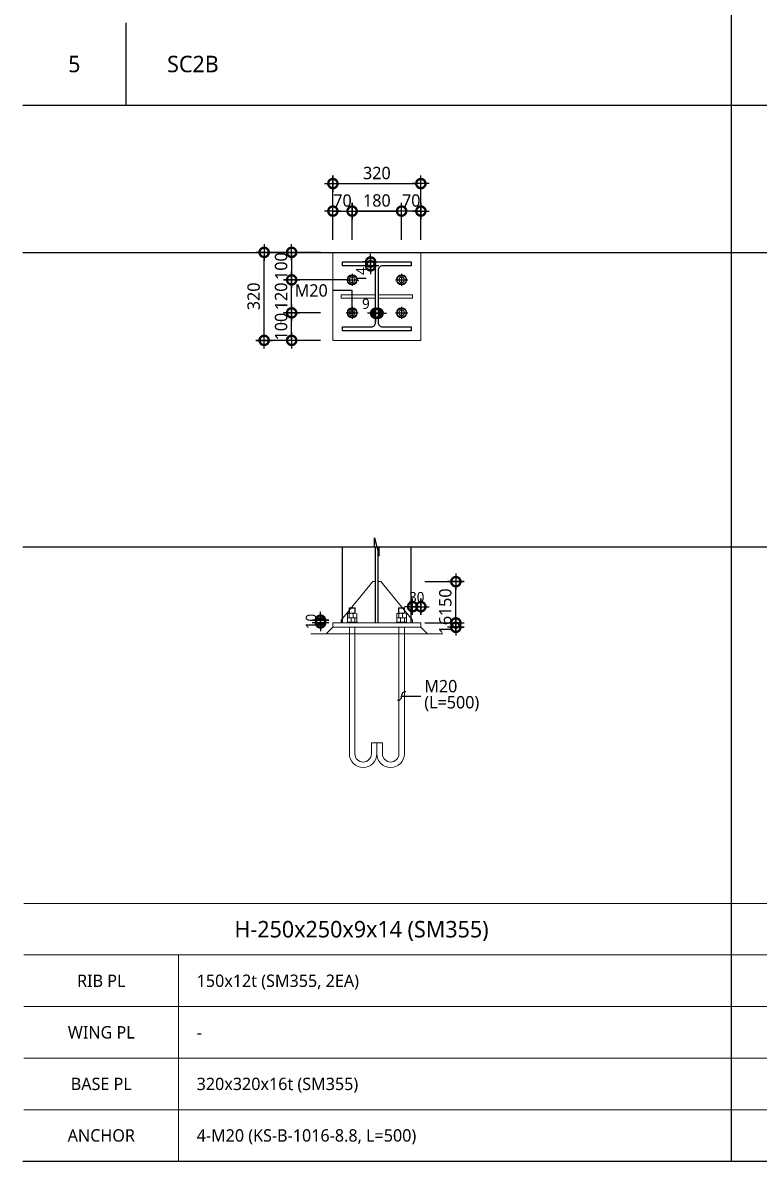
# Model space of a CAD drawing. Extents: x 697 to 24790, y 315 to 8595.
# Drawn here: x 697 to 3376, y 315 to 4455 of the extents above; entities that cross this region are included whole.
import ezdxf
from ezdxf.enums import TextEntityAlignment as Align
from ezdxf.lldxf.tags import DXFTag

# ---------------------------------------------------------------- set-up
doc = ezdxf.new("R2010")
doc.units = 0
doc.header["$LTSCALE"] = 30
doc.layers.get('DEFPOINTS').update_dxf_attribs({"color": 137})
for name, color, linetype, lineweight in [('Anchor Bolt', 4, 'Continuous', 0), ('Anchor Bolt(Hidden)', 8, 'DASHED0', 0), ('BasePlate', 2, 'Continuous', 0), ('Concrete', 8, 'Continuous', 0), ('Pedestal', 7, 'Continuous', 0), ('Plate', 3, 'Continuous', 0), ('Table(Etc)', 8, 'Continuous', 0), ('Table(Sub)', 7, 'Continuous', 0)]:
    doc.layers.add(name, color=color, linetype=linetype, lineweight=lineweight)
for name, color, linetype in [('Anchor Bolt-Center', 16, 'DASHDOTDOT0'), ('DIM', 7, 'Continuous'), ('DIM-INT', 7, 'Continuous'), ('STEEL', 4, 'Continuous'), ('SYM', 6, 'Continuous'), ('SYM-LEAD', 6, 'Continuous'), ('TABLE', 7, 'Continuous'), ('TEXT', 3, 'Continuous')]:
    doc.layers.add(name, color=color, linetype=linetype)
doc.styles.add('S1', font='malgun.ttf')
doc.styles.add('스타일1', font='malgun.ttf')
tags = doc.linetypes.add('DASHDOTDOT0', pattern=[1, 0.3, -0.23, 0, -0.24, 0, -0.23]).pattern_tags.tags
tags[14:15] = [DXFTag(74, 4), DXFTag(75, 0), DXFTag(340, '0'), DXFTag(46, 0.0), DXFTag(50, 0.0), DXFTag(44, 0.0), DXFTag(45, 0.0)]
tags[12:13] = [DXFTag(74, 4), DXFTag(75, 0), DXFTag(340, '0'), DXFTag(46, 0.0), DXFTag(50, 0.0), DXFTag(44, 0.0), DXFTag(45, 0.0)]
tags[10:11] = [DXFTag(74, 4), DXFTag(75, 0), DXFTag(340, '0'), DXFTag(46, 0.0), DXFTag(50, 0.0), DXFTag(44, 0.0), DXFTag(45, 0.0)]
tags[8:9] = [DXFTag(74, 4), DXFTag(75, 0), DXFTag(340, '0'), DXFTag(46, 0.0), DXFTag(50, 0.0), DXFTag(44, 0.0), DXFTag(45, 0.0)]
tags[6:7] = [DXFTag(74, 4), DXFTag(75, 0), DXFTag(340, '0'), DXFTag(46, 0.0), DXFTag(50, 0.0), DXFTag(44, 0.0), DXFTag(45, 0.0)]
tags[4:5] = [DXFTag(74, 4), DXFTag(75, 0), DXFTag(340, '0'), DXFTag(46, 0.0), DXFTag(50, 0.0), DXFTag(44, 0.0), DXFTag(45, 0.0)]
tags = doc.linetypes.add('DASHED0', pattern=[1, 0.5, -0.5]).pattern_tags.tags
tags[6:7] = [DXFTag(74, 4), DXFTag(75, 0), DXFTag(340, '0'), DXFTag(46, 0.0), DXFTag(50, 0.0), DXFTag(44, 0.0), DXFTag(45, 0.0)]
tags[4:5] = [DXFTag(74, 4), DXFTag(75, 0), DXFTag(340, '0'), DXFTag(46, 0.0), DXFTag(50, 0.0), DXFTag(44, 0.0), DXFTag(45, 0.0)]
doc.dimstyles.new('CJA', dxfattribs={"dimscale": 200, "dimtxt": 3, "dimasz": 1, "dimexe": 2, "dimexo": 3, "dimgap": 1, "dimtad": 1, "dimdec": 0, "dimzin": 1, "dimdsep": 46, "dimlunit": 6, "dimtxsty": '스타일1', "dimblk": 'GAUN-DOT', "dimcen": -2, "dimdle": 2, "dimclrd": 256, "dimclre": 256, "dimclrt": 3, "dimadec": 0, "dimazin": 0, "dimtfac": 1, "dimtdec": 0, "dimtix": 1, "dimtmove": 2, "dimatfit": 3, "dimldrblk": 'DOTSMALL', "dimfxl": 1, "dimtolj": 1, "dimtzin": 1, "dimarcsym": 0})

# ---------------------------------------------------------------- blocks, each defined once
blk = doc.blocks.new('ANCHOR_BOLT-PLAN-M20')
at = {"color": 7, "true_color": 0xffffff}
for p, q in [((-17, -3), (-15, 2.6)), ((-11.1, 13.3), (-12.2, 10.2)), ((-11.1, 13.3), (-5.2, 14.3)), ((5.9, 16.3), (2.8, 15.7)), ((5.9, 16.3), (9.8, 11.7)), ((17, 3), (15, 5.5)), ((17, 3), (15, -2.6)), ((-17, -3), (-15, -5.5)), ((-5.9, -16.3), (-9.8, -11.7)), ((-5.9, -16.3), (-2.8, -15.7)), ((11.1, -13.3), (5.2, -14.3)), ((11.1, -13.3), (12.2, -10.2))]:
    blk.add_line(p, q, dxfattribs=at)
blk.add_lwpolyline([(0, 17.3), (-15, 8.6), (-15, -8.7), (0, -17.3), (15, -8.7), (15, 8.6), (0, 17.3)])
at = {"color": 8, "true_color": 0x808080}
blk.add_circle((0, 0), 18.5, dxfattribs=at)
blk.add_circle((0, 0), 10)
at = {"layer": 'Anchor Bolt-Center'}
for p, q in [((-22.2, 0), (22.2, 0)), ((0, 22.2), (0, -22.2))]:
    blk.add_line(p, q, dxfattribs=at)
blk = doc.blocks.new('Arrow_Circle')
blk.add_circle((0, 0), 1)
blk = doc.blocks.new('ANCHOR_BOLT-SECT-M20')
for p, q in [((-11, 54), (-10, 55)), ((-11, 35), (-11, 54)), ((-11, 54), (11, 54)), ((-10, 55), (10, 55)), ((-10, 35), (-10, 55)), ((10, 55), (11, 54)), ((10, 35), (10, 55)), ((11, 54), (11, 35)), ((-18.5, 0), (-18.5, 3)), ((-18.5, 3), (18.5, 3)), ((18.5, 0), (-18.5, 0)), ((-17.3, 19), (-17.3, 33.4)), ((-17.3, 19), (17.3, 19)), ((-17.3, 3), (-17.3, 17.4)), ((-17.3, 3), (17.3, 3)), ((-13.84, 35), (10.38, 35)), ((-10.38, 19), (-10.38, 33.4)), ((-10.38, 19), (13.84, 19)), ((-3.46, 3), (-3.46, 17.4)), ((3.46, 19), (3.46, 33.4)), ((10.38, 3), (10.38, 17.4)), ((17.3, 19), (17.3, 33.4)), ((17.3, 3), (17.3, 17.4)), ((18.5, 3), (18.5, 0))]:
    blk.add_line(p, q)
for centre, radius, start, end in [((-13.84, 30.4589), 4.5411, 40.3657383, 139.6342617), ((-10.38, 3.2355), 15.7645, 63.9623951, 116.0376049), ((-3.46, 19.2355), 15.7645, 63.9623951, 116.0376049), ((3.46, 3.2355), 15.7645, 63.9623951, 116.0376049), ((10.38, 19.2355), 15.7645, 63.9623951, 116.0376049), ((13.84, 14.4589), 4.5411, 40.3657383, 139.6342617)]:
    blk.add_arc(centre, radius, start, end)
blk = doc.blocks.new('ANCHOR_BOLT-HOOK-M20')
for p, q in [((70, 0), (70, 40)), ((70, 40), (90, 40)), ((90, 40), (90, 0))]:
    blk.add_line(p, q)
for radius in [50, 30]:
    blk.add_arc((40, 0), radius, 180, 0)
blk = doc.blocks.new('Arrow_Tilde')
for centre, start, end in [((-0.25, 0.1875), 216.869898, 323.130102), ((0.25, -0.1875), 36.869898, 143.130102)]:
    blk.add_arc(centre, 0.3125, start, end)
blk = doc.blocks.new('GAUN-DOT')
at = {"linetype": 'ByBlock'}
for p, q in [((2, 0), (-2, 0)), ((0, -2), (0, 2))]:
    blk.add_line(p, q, dxfattribs=at)
at = {"const_width": 2.25}
blk.add_lwpolyline([(0, 0.28125, 1), (0, -0.28125, 1)], format="xyb", close=True, dxfattribs=at)
blk = doc.blocks.new('*D60')
at = {"layer": 'DEFPOINTS', "color": 0, "transparency": 16777216}
for p in [(2075.6, 3770.1), (1895.6, 3620.1), (2075.6, 3620.1)]:
    blk.add_point(p, dxfattribs=at)
at = {"layer": 'DIM', "lineweight": -2, "transparency": 16777216}
for p, q in [((1895.6, 3665.1), (1895.6, 3800.1)), ((1910.6, 3770.1), (2060.6, 3770.1)), ((2075.6, 3665.1), (2075.6, 3800.1))]:
    blk.add_line(p, q, dxfattribs=at)
at = {"layer": 'DIM', "lineweight": -2, "transparency": 16777216, "xscale": 15, "yscale": 15, "zscale": 15, "rotation": 180}
blk.add_blockref('GAUN-DOT', (1895.6, 3770.1), dxfattribs=at)
at = {"layer": 'DIM', "lineweight": -2, "transparency": 16777216, "xscale": 15, "yscale": 15, "zscale": 15}
blk.add_blockref('GAUN-DOT', (2075.6, 3770.1), dxfattribs=at)
at = {"layer": 'DIM', "color": 3, "transparency": 16777216, "insert": (1985.6, 3808.5), "char_height": 45, "attachment_point": 5, "style": '스타일1'}
blk.add_mtext('\\A1;180', dxfattribs=at)
blk = doc.blocks.new('_DotSmall')
at = {"color": 0, "linetype": 'ByBlock', "const_width": 0.5}
blk.add_lwpolyline([(-0.0625, 0, 1), (0.0625, 0, 1)], format="xyb", close=True, dxfattribs=at)
blk = doc.blocks.new('*D61')
at = {"layer": 'DEFPOINTS', "color": 0, "transparency": 16777216}
for p in [(2145.6, 3870.1), (1825.6, 3620.1), (2145.6, 3620.1)]:
    blk.add_point(p, dxfattribs=at)
at = {"layer": 'DIM', "lineweight": -2, "transparency": 16777216}
for p, q in [((1825.6, 3665.1), (1825.6, 3900.1)), ((2145.6, 3665.1), (2145.6, 3900.1)), ((1840.6, 3870.1), (2130.6, 3870.1))]:
    blk.add_line(p, q, dxfattribs=at)
at = {"layer": 'DIM', "lineweight": -2, "transparency": 16777216, "xscale": 15, "yscale": 15, "zscale": 15, "rotation": 180}
blk.add_blockref('GAUN-DOT', (1825.6, 3870.1), dxfattribs=at)
at = {"layer": 'DIM', "lineweight": -2, "transparency": 16777216, "xscale": 15, "yscale": 15, "zscale": 15}
blk.add_blockref('GAUN-DOT', (2145.6, 3870.1), dxfattribs=at)
at = {"layer": 'DIM', "color": 3, "transparency": 16777216, "insert": (1985.6, 3908.3), "char_height": 45, "attachment_point": 5, "style": '스타일1'}
blk.add_mtext('\\A1;320', dxfattribs=at)
blk = doc.blocks.new('*D62')
at = {"layer": 'DEFPOINTS', "color": 0, "transparency": 16777216}
for p in [(1675.6, 3520.1), (1825.6, 3520.1), (1825.6, 3400.1)]:
    blk.add_point(p, dxfattribs=at)
at = {"layer": 'DIM', "lineweight": -2, "transparency": 16777216}
for p, q in [((1780.6, 3520.1), (1645.6, 3520.1)), ((1675.6, 3535.1), (1675.6, 3550.1)), ((1675.6, 3400.1), (1675.6, 3520.1)), ((1780.6, 3400.1), (1645.6, 3400.1)), ((1675.6, 3385.1), (1675.6, 3370.1))]:
    blk.add_line(p, q, dxfattribs=at)
at = {"layer": 'DIM', "lineweight": -2, "transparency": 16777216, "xscale": 15, "yscale": 15, "zscale": 15}
for p, rotation in [((1675.6, 3520.1), 270), ((1675.6, 3400.1), 90)]:
    blk.add_blockref('GAUN-DOT', p, dxfattribs=dict(at, rotation=rotation))
at = {"layer": 'DIM', "color": 3, "transparency": 16777216, "insert": (1637.3, 3460.1), "char_height": 45, "attachment_point": 5, "rotation": 90, "style": '스타일1'}
blk.add_mtext('\\A1;120', dxfattribs=at)
blk = doc.blocks.new('*D63')
at = {"layer": 'DEFPOINTS', "color": 0, "transparency": 16777216}
for p in [(1575.6, 3620.1), (1825.6, 3620.1), (1825.6, 3300.1)]:
    blk.add_point(p, dxfattribs=at)
at = {"layer": 'DIM', "lineweight": -2, "transparency": 16777216}
for p, q in [((1780.6, 3620.1), (1545.6, 3620.1)), ((1575.6, 3315.1), (1575.6, 3605.1)), ((1780.6, 3300.1), (1545.6, 3300.1))]:
    blk.add_line(p, q, dxfattribs=at)
at = {"layer": 'DIM', "lineweight": -2, "transparency": 16777216, "xscale": 15, "yscale": 15, "zscale": 15}
for p, rotation in [((1575.6, 3620.1), 90), ((1575.6, 3300.1), 270)]:
    blk.add_blockref('GAUN-DOT', p, dxfattribs=dict(at, rotation=rotation))
at = {"layer": 'DIM', "color": 3, "transparency": 16777216, "insert": (1537.4, 3460.1), "char_height": 45, "attachment_point": 5, "rotation": 90, "style": '스타일1'}
blk.add_mtext('\\A1;320', dxfattribs=at)
blk = doc.blocks.new('*D64')
at = {"layer": 'DEFPOINTS', "color": 0, "transparency": 16777216}
for p in [(1981.1, 3460.1), (1990.1, 3460.1), (1990.1, 3398.6)]:
    blk.add_point(p, dxfattribs=at)
at = {"layer": 'DIM-INT', "lineweight": -2, "transparency": 16777216}
for p, q in [((1966.1, 3398.6), (1951.1, 3398.6)), ((1981.1, 3415.1), (1981.1, 3368.6)), ((1981.1, 3398.6), (1990.1, 3398.6)), ((1990.1, 3415.1), (1990.1, 3368.6)), ((2005.1, 3398.6), (2020.1, 3398.6))]:
    blk.add_line(p, q, dxfattribs=at)
at = {"layer": 'DIM-INT', "lineweight": -2, "transparency": 16777216, "xscale": 15, "yscale": 15, "zscale": 15}
blk.add_blockref('GAUN-DOT', (1981.1, 3398.6), dxfattribs=at)
at = {"layer": 'DIM-INT', "lineweight": -2, "transparency": 16777216, "xscale": 15, "yscale": 15, "zscale": 15, "rotation": 180}
blk.add_blockref('GAUN-DOT', (1990.1, 3398.6), dxfattribs=at)
at = {"layer": 'DIM-INT', "color": 3, "transparency": 16777216, "insert": (1945.6, 3433), "char_height": 37.5, "attachment_point": 5, "style": '스타일1'}
blk.add_mtext('\\A1;9', dxfattribs=at)
blk = doc.blocks.new('*D65')
at = {"layer": 'DEFPOINTS', "color": 0, "transparency": 16777216}
for p in [(1962.8, 3571.1), (2022.8, 3585.1), (2022.8, 3571.1)]:
    blk.add_point(p, dxfattribs=at)
at = {"layer": 'DIM-INT', "lineweight": -2, "transparency": 16777216}
for p, q in [((1962.8, 3600.1), (1962.8, 3615.1)), ((1977.8, 3585.1), (1932.8, 3585.1)), ((1977.8, 3571.1), (1932.8, 3571.1)), ((1962.8, 3585.1), (1962.8, 3571.1)), ((1962.8, 3556.1), (1962.8, 3541.1))]:
    blk.add_line(p, q, dxfattribs=at)
at = {"layer": 'DIM-INT', "lineweight": -2, "transparency": 16777216, "xscale": 15, "yscale": 15, "zscale": 15}
for p, rotation in [((1962.8, 3585.1), 270), ((1962.8, 3571.1), 90)]:
    blk.add_blockref('GAUN-DOT', p, dxfattribs=dict(at, rotation=rotation))
at = {"layer": 'DIM-INT', "color": 3, "transparency": 16777216, "insert": (1928.7, 3538.1), "char_height": 37.5, "attachment_point": 5, "rotation": 90, "style": '스타일1'}
blk.add_mtext('\\A1;14', dxfattribs=at)
blk = doc.blocks.new('*D66')
at = {"layer": 'DEFPOINTS', "color": 0, "transparency": 16777216}
for p in [(2115.6, 2422.6), (2272.9, 2422.6), (2115.6, 2272.6)]:
    blk.add_point(p, dxfattribs=at)
at = {"layer": 'DIM', "lineweight": -2, "transparency": 16777216}
for p, q in [((2160.6, 2422.6), (2302.9, 2422.6)), ((2272.9, 2287.6), (2272.9, 2407.6)), ((2160.6, 2272.6), (2302.9, 2272.6))]:
    blk.add_line(p, q, dxfattribs=at)
at = {"layer": 'DIM', "lineweight": -2, "transparency": 16777216, "xscale": 15, "yscale": 15, "zscale": 15}
for p, rotation in [((2272.9, 2422.6), 90), ((2272.9, 2272.6), 270)]:
    blk.add_blockref('GAUN-DOT', p, dxfattribs=dict(at, rotation=rotation))
at = {"layer": 'DIM', "color": 3, "transparency": 16777216, "insert": (2234.6, 2347.6), "char_height": 45, "attachment_point": 5, "rotation": 90, "style": '스타일1'}
blk.add_mtext('\\A1;150', dxfattribs=at)
blk = doc.blocks.new('*D67')
at = {"layer": 'DEFPOINTS', "color": 0, "transparency": 16777216}
for p in [(1780.6, 2282.6), (1855.6, 2282.6), (1855.6, 2272.6)]:
    blk.add_point(p, dxfattribs=at)
at = {"layer": 'DIM-INT', "lineweight": -2, "transparency": 16777216}
for p, q in [((1810.6, 2282.6), (1750.6, 2282.6)), ((1780.6, 2297.6), (1780.6, 2312.6)), ((1780.6, 2272.6), (1780.6, 2282.6)), ((1810.6, 2272.6), (1750.6, 2272.6)), ((1780.6, 2257.6), (1780.6, 2242.6))]:
    blk.add_line(p, q, dxfattribs=at)
at = {"layer": 'DIM-INT', "lineweight": -2, "transparency": 16777216, "xscale": 15, "yscale": 15, "zscale": 15}
for p, rotation in [((1780.6, 2282.6), 270), ((1780.6, 2272.6), 90)]:
    blk.add_blockref('GAUN-DOT', p, dxfattribs=dict(at, rotation=rotation))
at = {"layer": 'DIM-INT', "color": 3, "transparency": 16777216, "insert": (1746.1, 2277.6), "char_height": 37.5, "attachment_point": 5, "rotation": 90, "style": '스타일1'}
blk.add_mtext('\\A1;10', dxfattribs=at)
blk = doc.blocks.new('*D68')
at = {"layer": 'DEFPOINTS', "color": 0, "transparency": 16777216}
for p in [(2145.6, 2331.6), (2115.6, 2256.6), (2145.6, 2256.6)]:
    blk.add_point(p, dxfattribs=at)
at = {"layer": 'DIM-INT', "lineweight": -2, "transparency": 16777216}
for p, q in [((2115.6, 2301.6), (2115.6, 2361.6)), ((2145.6, 2301.6), (2145.6, 2361.6)), ((2100.6, 2331.6), (2085.6, 2331.6)), ((2115.6, 2331.6), (2145.6, 2331.6)), ((2160.6, 2331.6), (2175.6, 2331.6))]:
    blk.add_line(p, q, dxfattribs=at)
at = {"layer": 'DIM-INT', "lineweight": -2, "transparency": 16777216, "xscale": 15, "yscale": 15, "zscale": 15}
blk.add_blockref('GAUN-DOT', (2115.6, 2331.6), dxfattribs=at)
at = {"layer": 'DIM-INT', "lineweight": -2, "transparency": 16777216, "xscale": 15, "yscale": 15, "zscale": 15, "rotation": 180}
blk.add_blockref('GAUN-DOT', (2145.6, 2331.6), dxfattribs=at)
at = {"layer": 'DIM-INT', "color": 3, "transparency": 16777216, "insert": (2130.6, 2365.9), "char_height": 37.5, "attachment_point": 5, "style": '스타일1'}
blk.add_mtext('\\A1;30', dxfattribs=at)
blk = doc.blocks.new('*D69')
at = {"layer": 'DEFPOINTS', "color": 0, "transparency": 16777216}
for p in [(2212.9, 2272.6), (2212.9, 2256.6), (2272.9, 2272.6)]:
    blk.add_point(p, dxfattribs=at)
at = {"layer": 'DIM', "lineweight": -2, "transparency": 16777216}
for p, q in [((2272.9, 2287.6), (2272.9, 2302.6)), ((2257.9, 2272.6), (2302.9, 2272.6)), ((2257.9, 2256.6), (2302.9, 2256.6)), ((2272.9, 2256.6), (2272.9, 2272.6)), ((2272.9, 2241.6), (2272.9, 2226.6))]:
    blk.add_line(p, q, dxfattribs=at)
at = {"layer": 'DIM', "lineweight": -2, "transparency": 16777216, "xscale": 15, "yscale": 15, "zscale": 15}
for p, rotation in [((2272.9, 2272.6), 270), ((2272.9, 2256.6), 90)]:
    blk.add_blockref('GAUN-DOT', p, dxfattribs=dict(at, rotation=rotation))
at = {"layer": 'DIM', "color": 3, "transparency": 16777216, "insert": (2234.6, 2264.6), "char_height": 45, "attachment_point": 5, "rotation": 90, "style": '스타일1'}
blk.add_mtext('\\A1;16', dxfattribs=at)
blk = doc.blocks.new('*D162')
at = {"layer": 'DEFPOINTS', "color": 0, "transparency": 16777216}
for p in [(2075.6, 3770.1), (2075.6, 3620.1), (2145.6, 3620.1)]:
    blk.add_point(p, dxfattribs=at)
at = {"layer": 'DIM', "lineweight": -2, "transparency": 16777216}
for p, q in [((2060.6, 3770.1), (2045.6, 3770.1)), ((2075.6, 3665.1), (2075.6, 3800.1)), ((2145.6, 3770.1), (2075.6, 3770.1)), ((2145.6, 3665.1), (2145.6, 3800.1)), ((2160.6, 3770.1), (2175.6, 3770.1))]:
    blk.add_line(p, q, dxfattribs=at)
at = {"layer": 'DIM', "lineweight": -2, "transparency": 16777216, "xscale": 15, "yscale": 15, "zscale": 15}
blk.add_blockref('GAUN-DOT', (2075.6, 3770.1), dxfattribs=at)
at = {"layer": 'DIM', "lineweight": -2, "transparency": 16777216, "xscale": 15, "yscale": 15, "zscale": 15, "rotation": 180.0000000000007}
blk.add_blockref('GAUN-DOT', (2145.6, 3770.1), dxfattribs=at)
at = {"layer": 'DIM', "color": 3, "transparency": 16777216, "insert": (2110.6, 3808.3), "char_height": 45, "attachment_point": 5, "style": '스타일1'}
blk.add_mtext('\\A1;70', dxfattribs=at)
blk = doc.blocks.new('*D164')
at = {"layer": 'DEFPOINTS', "color": 0, "transparency": 16777216}
for p in [(1895.6, 3770.1), (1895.6, 3620.1), (2075.6, 3620.1)]:
    blk.add_point(p, dxfattribs=at)
at = {"layer": 'DIM', "lineweight": -2, "transparency": 16777216}
for p, q in [((1895.6, 3665.1), (1895.6, 3800.1)), ((2060.6, 3770.1), (1910.6, 3770.1)), ((2075.6, 3665.1), (2075.6, 3800.1))]:
    blk.add_line(p, q, dxfattribs=at)
at = {"layer": 'DIM', "lineweight": -2, "transparency": 16777216, "xscale": 15, "yscale": 15, "zscale": 15, "rotation": 180.0000000000003}
blk.add_blockref('GAUN-DOT', (1895.6, 3770.1), dxfattribs=at)
at = {"layer": 'DIM', "lineweight": -2, "transparency": 16777216, "xscale": 15, "yscale": 15, "zscale": 15}
blk.add_blockref('GAUN-DOT', (2075.6, 3770.1), dxfattribs=at)
at = {"layer": 'DIM', "color": 3, "transparency": 16777216, "insert": (1985.6, 3808.5), "char_height": 45, "attachment_point": 5, "style": '스타일1'}
blk.add_mtext('\\A1;180', dxfattribs=at)
blk = doc.blocks.new('*D163')
at = {"layer": 'DEFPOINTS', "color": 0, "transparency": 16777216}
for p in [(1895.6, 3770.1), (1825.6, 3620.1), (1895.6, 3620.1)]:
    blk.add_point(p, dxfattribs=at)
at = {"layer": 'DIM', "lineweight": -2, "transparency": 16777216}
for p, q in [((1810.6, 3770.1), (1795.6, 3770.1)), ((1825.6, 3665.1), (1825.6, 3800.1)), ((1825.6, 3770.1), (1895.6, 3770.1)), ((1895.6, 3665.1), (1895.6, 3800.1)), ((1910.6, 3770.1), (1925.6, 3770.1))]:
    blk.add_line(p, q, dxfattribs=at)
at = {"layer": 'DIM', "lineweight": -2, "transparency": 16777216, "xscale": 15, "yscale": 15, "zscale": 15}
blk.add_blockref('GAUN-DOT', (1825.6, 3770.1), dxfattribs=at)
at = {"layer": 'DIM', "lineweight": -2, "transparency": 16777216, "xscale": 15, "yscale": 15, "zscale": 15, "rotation": 180}
blk.add_blockref('GAUN-DOT', (1895.6, 3770.1), dxfattribs=at)
at = {"layer": 'DIM', "color": 3, "transparency": 16777216, "insert": (1860.6, 3808.3), "char_height": 45, "attachment_point": 5, "style": '스타일1'}
blk.add_mtext('\\A1;70', dxfattribs=at)
blk = doc.blocks.new('*D165')
at = {"layer": 'DEFPOINTS', "color": 0, "transparency": 16777216}
for p in [(1825.6, 3620.1), (1675.6, 3520.1), (1825.6, 3520.1)]:
    blk.add_point(p, dxfattribs=at)
at = {"layer": 'DIM', "lineweight": -2, "transparency": 16777216}
for p, q in [((1675.6, 3635.1), (1675.6, 3650.1)), ((1780.6, 3620.1), (1645.6, 3620.1)), ((1675.6, 3620.1), (1675.6, 3520.1)), ((1780.6, 3520.1), (1645.6, 3520.1)), ((1675.6, 3505.1), (1675.6, 3490.1))]:
    blk.add_line(p, q, dxfattribs=at)
at = {"layer": 'DIM', "lineweight": -2, "transparency": 16777216, "xscale": 15, "yscale": 15, "zscale": 15}
for p, rotation in [((1675.6, 3620.1), 270), ((1675.6, 3520.1), 90)]:
    blk.add_blockref('GAUN-DOT', p, dxfattribs=dict(at, rotation=rotation))
at = {"layer": 'DIM', "color": 3, "transparency": 16777216, "insert": (1637.3, 3570.1), "char_height": 45, "attachment_point": 5, "rotation": 90, "style": '스타일1'}
blk.add_mtext('\\A1;100', dxfattribs=at)
blk = doc.blocks.new('*D166')
at = {"layer": 'DEFPOINTS', "color": 0, "transparency": 16777216}
for p in [(1675.6, 3400.1), (1825.6, 3400.1), (1825.6, 3300.1)]:
    blk.add_point(p, dxfattribs=at)
at = {"layer": 'DIM', "lineweight": -2, "transparency": 16777216}
for p, q in [((1780.6, 3400.1), (1645.6, 3400.1)), ((1675.6, 3415.1), (1675.6, 3430.1)), ((1675.6, 3300.1), (1675.6, 3400.1)), ((1780.6, 3300.1), (1645.6, 3300.1)), ((1675.6, 3285.1), (1675.6, 3270.1))]:
    blk.add_line(p, q, dxfattribs=at)
at = {"layer": 'DIM', "lineweight": -2, "transparency": 16777216, "xscale": 15, "yscale": 15, "zscale": 15}
for p, rotation in [((1675.6, 3400.1), 270), ((1675.6, 3300.1), 90)]:
    blk.add_blockref('GAUN-DOT', p, dxfattribs=dict(at, rotation=rotation))
at = {"layer": 'DIM', "color": 3, "transparency": 16777216, "insert": (1637.3, 3350.1), "char_height": 45, "attachment_point": 5, "rotation": 90, "style": '스타일1'}
blk.add_mtext('\\A1;100', dxfattribs=at)

msp = doc.modelspace()

# ---------------------------------------------------------------- linework, layer by layer
at = {"layer": 'Anchor Bolt(Hidden)'}
for p, q in [((1885.6, 2256.6), (1885.6, 1796.6)), ((1905.6, 2256.6), (1905.6, 1796.6)), ((2065.6, 2256.6), (2065.6, 1796.6)), ((2085.6, 2256.6), (2085.6, 1796.6))]:
    msp.add_line(p, q, dxfattribs=at)
at = {"layer": 'BasePlate'}
for points in [[(1825.6, 3620.1), (1825.6, 3300.1), (2145.6, 3300.1), (2145.6, 3620.1), (1825.6, 3620.1)], [(1825.6, 2272.6), (1825.6, 2256.6), (2145.6, 2256.6), (2145.6, 2272.6), (1825.6, 2272.6)]]:
    msp.add_lwpolyline(points, dxfattribs=at)
at = {"layer": 'Concrete'}
msp.add_lwpolyline([(2169.6, 2232.6), (1801.6, 2232.6), (1825.6, 2256.6), (2145.6, 2256.6), (2169.6, 2232.6)], dxfattribs=at)
at = {"layer": 'DEFPOINTS'}
for p, q in [((697.5, 3620.1), (11162.7, 3620.1)), ((697.5, 2549.2), (11162.7, 2549.2))]:
    msp.add_line(p, q, dxfattribs=at)
at = {"layer": 'DIM'}
msp.add_line((1873.4, 3520.1), (1666.2, 3520.1), dxfattribs=at)
at = {"layer": 'DIM', "color": 3}
msp.add_line((697.5, 315), (11002.5, 315), dxfattribs=at)
at = {"layer": 'Pedestal'}
msp.add_line((1745.6, 2232.6), (2225.6, 2232.6), dxfattribs=at)
at = {"layer": 'Plate'}
for points in [[(1981.1, 3466.1), (1981.1, 3454.1), (1855.6, 3454.1), (1855.6, 3466.1), (1981.1, 3466.1)], [(1990.1, 3454.1), (1990.1, 3466.1), (2115.6, 3466.1), (2115.6, 3454.1), (1990.1, 3454.1)], [(1855.6, 2272.6), (1981.1, 2272.6), (1981.1, 2422.6), (1971.1, 2422.6), (1855.6, 2282.6), (1855.6, 2272.6)], [(2115.6, 2272.6), (1990.1, 2272.6), (1990.1, 2422.6), (2000.1, 2422.6), (2115.6, 2282.6), (2115.6, 2272.6)]]:
    msp.add_lwpolyline(points, dxfattribs=at)
at = {"layer": 'STEEL'}
for p, q in [((1860.6, 2272.6), (1860.6, 2549.2)), ((2110.6, 2272.6), (2110.6, 2549.2))]:
    msp.add_line(p, q, dxfattribs=at)
at = {"layer": 'STEEL', "linetype": 'DASHED0'}
for p, q in [((1981.1, 2272.6), (1981.1, 2549.2)), ((1990.1, 2272.6), (1990.1, 2549.2))]:
    msp.add_line(p, q, dxfattribs=at)
at = {"layer": 'STEEL'}
msp.add_lwpolyline([(1860.6, 3571.1), (1860.6, 3585.1), (2110.6, 3585.1), (2110.6, 3571.1), (2006.1, 3571.1, 0.414214), (1990.1, 3555.1), (1990.1, 3365.1, 0.414214), (2006.1, 3349.1), (2110.6, 3349.1), (2110.6, 3335.1), (1860.6, 3335.1), (1860.6, 3349.1), (1965.1, 3349.1, 0.414214), (1981.1, 3365.1), (1981.1, 3555.1, 0.414214), (1965.1, 3571.1), (1860.6, 3571.1)], format="xyb", dxfattribs=at)
at = {"layer": 'SYM'}
msp.add_lwpolyline([(1750.5, 2549.1), (1977.4, 2548.9), (1976.8, 2582.3), (1994.5, 2516), (1993.9, 2548.9), (2222.3, 2549.1)], dxfattribs=at)
at = {"layer": 'SYM-LEAD', "color": 6}
msp.add_line((2075.6, 2006.6), (2145.6, 2006.6), dxfattribs=at)
msp.add_lwpolyline([(1895.6, 3405.1), (1895.6, 3481.6), (1825.6, 3481.6)], dxfattribs=at)
at = {"layer": 'TABLE', "color": 3}
msp.add_line((3273.8, 8595), (3273.8, 315), dxfattribs=at)
at = {"layer": 'TABLE', "color": 4}
for p, q in [((1072.5, 4455), (1072.5, 4155)), ((697.5, 4155), (11002.5, 4155))]:
    msp.add_line(p, q, dxfattribs=at)
at = {"layer": 'Table(Etc)'}
for p, q in [((701.9, 877.5), (11002.5, 877.5)), ((701.9, 690), (11002.5, 690)), ((701.9, 502.5), (11002.5, 502.5))]:
    msp.add_line(p, q, dxfattribs=at)
at = {"layer": 'Table(Sub)'}
for p, q in [((701.9, 1252.5), (11002.5, 1252.5)), ((701.9, 1065), (11002.5, 1065)), ((1264.4, 1065), (1264.4, 315))]:
    msp.add_line(p, q, dxfattribs=at)

# ---------------------------------------------------------------- block references
at = {"layer": 'Anchor Bolt'}
for name, p in [('ANCHOR_BOLT-PLAN-M20', (1895.6, 3520.1)), ('ANCHOR_BOLT-PLAN-M20', (2075.6, 3520.1)), ('ANCHOR_BOLT-PLAN-M20', (1895.6, 3400.1)), ('ANCHOR_BOLT-PLAN-M20', (2075.6, 3400.1)), ('ANCHOR_BOLT-SECT-M20', (1895.6, 2272.6)), ('ANCHOR_BOLT-SECT-M20', (2075.6, 2272.6))]:
    msp.add_blockref(name, p, dxfattribs=at)
at = {"layer": 'Anchor Bolt(Hidden)'}
msp.add_blockref('ANCHOR_BOLT-HOOK-M20', (1895.6, 1796.6), dxfattribs=at)
at = {"layer": 'Anchor Bolt(Hidden)', "xscale": -1}
msp.add_blockref('ANCHOR_BOLT-HOOK-M20', (2075.6, 1796.6), dxfattribs=at)
at = {"layer": 'SYM-LEAD', "color": 6, "xscale": 42.5, "yscale": 42.5, "rotation": 45}
msp.add_blockref('Arrow_Tilde', (2075.6, 2006.6), dxfattribs=at)
at = {"layer": 'TEXT', "xscale": 5, "yscale": 5}
msp.add_blockref('Arrow_Circle', (1895.6, 3400.1), dxfattribs=at)

# ---------------------------------------------------------------- texts
at = {"layer": 'TEXT', "color": 6, "linetype": 'ByBlock', "style": '스타일1'}
msp.add_text('5', height=60, dxfattribs=at).set_placement((885, 4305), align=Align.MIDDLE_CENTER)
at = {"layer": 'TEXT', "linetype": 'ByBlock', "style": '스타일1'}
for s, height, p in [('SC2B', 60, (1222.5, 4305)), ('150x12t (SM355, 2EA)', 45, (1330, 971.3)), ('-', 45, (1330, 783.8)), ('320x320x16t (SM355)', 45, (1330, 596.3)), ('4-M20 (KS-B-1016-8.8, L=500)', 45, (1330, 408.8))]:
    msp.add_text(s, height=height, dxfattribs=at).set_placement(p, align=Align.MIDDLE_LEFT)
at = {"layer": 'TEXT', "color": 3, "style": 'S1'}
msp.add_text('M20', height=45, dxfattribs=at).set_placement((1686.8, 3481.6), align=Align.MIDDLE_LEFT)
msp.add_text('M20', height=45, dxfattribs=at).set_placement((2158.1, 2006.6), align=Align.BOTTOM_LEFT)
msp.add_text('(L=500)', height=45, dxfattribs=at).set_placement((2158.1, 2006.6), align=Align.TOP_LEFT)
at = {"layer": 'TEXT', "linetype": 'ByBlock', "style": '스타일1'}
for s, height, p in [('H-250x250x9x14 (SM355)', 60, (1929.8, 1158.8)), ('RIB PL', 45, (983.1, 971.3)), ('WING PL', 45, (983.1, 783.8)), ('BASE PL', 45, (983.1, 596.3)), ('ANCHOR', 45, (983.1, 408.8))]:
    msp.add_text(s, height=height, dxfattribs=at).set_placement(p, align=Align.MIDDLE_CENTER)

# ---------------------------------------------------------------- dimensions: what is measured, and where the dimension line sits
at = {"layer": 'DIM'}
for p1, p2, distance, picture, middle in [((1825.6, 3620.1), (2145.6, 3620.1), 250, '*D61', (1985.6, 3908.3)), ((1825.6, 3620.1), (1895.6, 3620.1), 150, '*D163', (1860.6, 3808.3)), ((1895.6, 3620.1), (2075.6, 3620.1), 150, '*D60', (1985.6, 3808.5)), ((2075.6, 3620.1), (1895.6, 3620.1), -150, '*D164', (1985.6, 3808.5)), ((2145.6, 3620.1), (2075.6, 3620.1), -150, '*D162', (2110.6, 3808.3)), ((1825.6, 3300.1), (1825.6, 3620.1), 250, '*D63', (1537.4, 3460.1)), ((1825.6, 3620.1), (1825.6, 3520.1), -150, '*D165', (1637.3, 3570.1)), ((1825.6, 3400.1), (1825.6, 3520.1), 150, '*D62', (1637.3, 3460.1)), ((1825.6, 3300.1), (1825.6, 3400.1), 150, '*D166', (1637.3, 3350.1)), ((2115.6, 2272.6), (2115.6, 2422.6), -157.3, '*D66', (2234.6, 2347.6)), ((2212.9, 2256.6), (2212.9, 2272.6), -60, '*D69', (2234.6, 2264.6))]:
    dim = msp.add_aligned_dim(p1=p1, p2=p2, distance=distance, dimstyle='CJA', override={"dimscale": 15}, dxfattribs=at)
    dim.commit()
    dim.dimension.update_dxf_attribs({"geometry": picture, "text_midpoint": middle})
at = {"layer": 'DIM-INT'}
for base, p1, p2, angle, picture, middle in [((1962.8, 3571.1), (2022.8, 3585.1), (2022.8, 3571.1), 270, '*D65', (1928.7, 3538.1)), ((1990.1, 3398.6), (1981.1, 3460.1), (1990.1, 3460.1), 0, '*D64', (1945.6, 3433))]:
    dim = msp.add_linear_dim(base=base, p1=p1, p2=p2, angle=angle, dimstyle='CJA', override={"dimscale": 15, "dimtxt": 2.5}, dxfattribs=at)
    dim.commit()
    dim.dimension.update_dxf_attribs({"geometry": picture, "text_midpoint": middle, "dimtype": 161})
for p1, p2, picture, middle in [((2115.6, 2256.6), (2145.6, 2256.6), '*D68', (2130.6, 2365.9)), ((1855.6, 2272.6), (1855.6, 2282.6), '*D67', (1746.1, 2277.6))]:
    dim = msp.add_aligned_dim(p1=p1, p2=p2, distance=75, dimstyle='CJA', override={"dimscale": 15, "dimtxt": 2.5}, dxfattribs=at)
    dim.commit()
    dim.dimension.update_dxf_attribs({"geometry": picture, "text_midpoint": middle})

doc.saveas('drawing.dxf')
